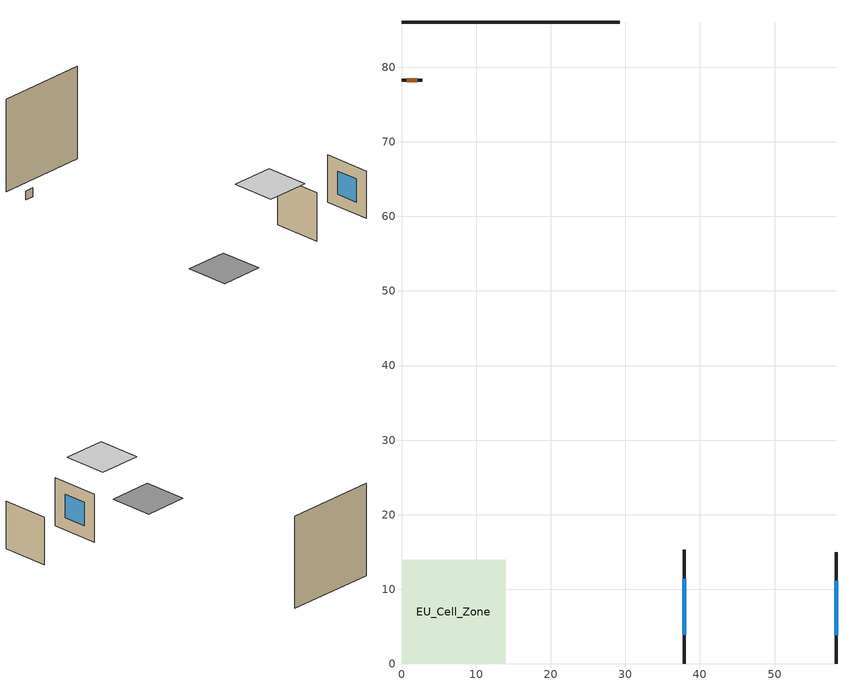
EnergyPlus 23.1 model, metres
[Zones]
EU_Cell_Zone
 floor othersidecoefficients (EU_GB.ENG.MFH.04.Gen.ReEx.001.001_floor_1_Construction): 0,0 13.96,0 13.96,13.96 0,13.96 z0
 wall outside (EU_GB.ENG.MFH.04.Gen.ReEx.001.001_wall_1_east_1_Construction): 37.93,0 37.93,15.31 z0:15.31
 wall outside (EU_GB.ENG.MFH.04.Gen.ReEx.001.001_wall_1_west_2_Construction): 58.24,15 58.24,0 z0:15
 wall outside (EU_GB.ENG.MFH.04.Gen.ReEx.001.001_wall_1_south_3_Construction): 2.81,78.24 0,78.24 z0:2.81
 wall othersidecoefficients (EU_GB.ENG.MFH.04.Gen.ReEx.001.001_thermal_bridge_Construction): 29.28,86.05 0,86.05 z0:29.28
 window (EU_GB.ENG.MFH.04.Gen.ReEx.001.001_window_east_1_Construction): 37.93,3.9 37.93,11.41 z3.9:11.41
 window (EU_GB.ENG.MFH.04.Gen.ReEx.001.001_window_west_2_Construction): 58.24,11.18 58.24,3.82 z3.82:11.18
 door (EU_GB.ENG.MFH.04.Gen.ReEx.001.001_door_south_3_Construction): 2.09,78.24 0.72,78.24 z0.72:2.09
 ceiling othersidecoefficients (EU_GB.ENG.MFH.04.Gen.ReEx.001.001_roof_1_Construction): 18.96,0 32.93,0 32.93,13.96 18.96,13.96 z20
[Building]
EU Step8 Campaign Cell: North Axis=0; Terrain=City; Solar Distribution=FullExterior
[Site:Location]
London: Latitude=51.5; Longitude=-0.5; Time Zone=0; Elevation=25
[SizingPeriod:WeatherFileDays]
AnnualSizingPeriod: Begin Month=1; Begin Day of Month=1; End Month=12; End Day of Month=31; Use Weather File Daylight Saving Period=No; Use Weather File Rain and Snow Indicators=No
[MATERIAL]
EU_InternalMass_Material: Roughness=MediumRough; Thickness=0.1; Conductivity=1; Density=1800; Specific Heat=900; Thermal Absorptance=0.9; Solar Absorptance=0.7; Visible Absorptance=0.7
[MATERIAL:NOMASS] Roughness=MediumRough; Thermal Absorptance=0.9; Solar Absorptance=0.7; Visible Absorptance=0.7
Name | Thermal Resistance
EU_GB.ENG.MFH.04.Gen.ReEx.001.001_floor_1_NoMass | 2.4644
EU_GB.ENG.MFH.04.Gen.ReEx.001.001_roof_1_NoMass | 0.739321
EU_GB.ENG.MFH.04.Gen.ReEx.001.001_wall_1_east_1_NoMass; EU_GB.ENG.MFH.04.Gen.ReEx.001.001_wall_1_west_2_NoMass; EU_GB.ENG.MFH.04.Gen.ReEx.001.001_wall_1_south_3_NoMass | 0.693113
EU_GB.ENG.MFH.04.Gen.ReEx.001.001_door_south_3_NoMass | 0.616101
EU_GB.ENG.MFH.04.Gen.ReEx.001.001_thermal_bridge_NoMass | 11.0898
[WINDOWMATERIAL:SIMPLEGLAZINGSYSTEM] UFactor=2.79536; Solar Heat Gain Coefficient=0.76; Visible Transmittance=0.76
EU_GB.ENG.MFH.04.Gen.ReEx.001.001_window_east_1_SimpleGlazing; EU_GB.ENG.MFH.04.Gen.ReEx.001.001_window_west_2_SimpleGlazing
[CONSTRUCTION]
EU_GB.ENG.MFH.04.Gen.ReEx.001.001_floor_1_Construction: EU_GB.ENG.MFH.04.Gen.ReEx.001.001_floor_1_NoMass
EU_GB.ENG.MFH.04.Gen.ReEx.001.001_roof_1_Construction: EU_GB.ENG.MFH.04.Gen.ReEx.001.001_roof_1_NoMass
EU_GB.ENG.MFH.04.Gen.ReEx.001.001_wall_1_east_1_Construction: EU_GB.ENG.MFH.04.Gen.ReEx.001.001_wall_1_east_1_NoMass
EU_GB.ENG.MFH.04.Gen.ReEx.001.001_window_east_1_Construction: EU_GB.ENG.MFH.04.Gen.ReEx.001.001_window_east_1_SimpleGlazing
EU_GB.ENG.MFH.04.Gen.ReEx.001.001_wall_1_west_2_Construction: EU_GB.ENG.MFH.04.Gen.ReEx.001.001_wall_1_west_2_NoMass
EU_GB.ENG.MFH.04.Gen.ReEx.001.001_window_west_2_Construction: EU_GB.ENG.MFH.04.Gen.ReEx.001.001_window_west_2_SimpleGlazing
EU_GB.ENG.MFH.04.Gen.ReEx.001.001_wall_1_south_3_Construction: EU_GB.ENG.MFH.04.Gen.ReEx.001.001_wall_1_south_3_NoMass
EU_GB.ENG.MFH.04.Gen.ReEx.001.001_door_south_3_Construction: EU_GB.ENG.MFH.04.Gen.ReEx.001.001_door_south_3_NoMass
EU_GB.ENG.MFH.04.Gen.ReEx.001.001_thermal_bridge_Construction: EU_GB.ENG.MFH.04.Gen.ReEx.001.001_thermal_bridge_NoMass
EU_InternalMass_Construction: EU_InternalMass_Material
[ZONE]
EU_Cell_Zone: Type=1; Multiplier=1; Ceiling Height=0.787536; Volume=1321.69; Floor Area=559.42; Part of Total Floor Area=Yes
[INTERNALMASS]
EU_Cell_Zone_EU_InternalMass: Construction=EU_InternalMass_Construction; Zone or ZoneList=EU_Cell_Zone; Surface Area=559.42
[SURFACEPROPERTY:OTHERSIDECOEFFICIENTS] Combined ConvectiveRadiative Film Coefficient=0; Constant Temperature=0; Constant Temperature Coefficient=0; Ground Temperature Coefficient=0; Wind Speed Coefficient=0; Sinusoidal Variation of Constant Temperature Coefficient=No; Period of Sinusoidal Variation=24; Previous Other Side Temperature Coefficient=0
Name | External DryBulb Temperature Coefficient | Zone Air Temperature Coefficient
EU_GB.ENG.MFH.04.Gen.ReEx.001.001_floor_1_b0.881057 | 0.881057 | 0.118943
EU_GB.ENG.MFH.04.Gen.ReEx.001.001_roof_1_b1; EU_GB.ENG.MFH.04.Gen.ReEx.001.001_wall_1_east_1_b1; EU_GB.ENG.MFH.04.Gen.ReEx.001.001_wall_1_west_2_b1; EU_GB.ENG.MFH.04.Gen.ReEx.001.001_wall_1_south_3_b1; EU_GB.ENG.MFH.04.Gen.ReEx.001.001_thermal_bridge_b1 | 1 | 0
[OTHEREQUIPMENT]
EU_Step8_InternalGain_uk__GB.ENG.MFH.04.Gen.ReEx.001.001__f030_f030: Fuel Type=Electricity; Zone or ZoneList or Space or SpaceList=EU_Cell_Zone; Schedule=EU_Step8_GainSchedule_uk__GB.ENG.MFH.04.Gen.ReEx.001.001__f030_f030; Design Level Calculation Method=Watts/Area; Power per Zone Floor Area=1; Fraction Latent=0; Fraction Radiant=0; Fraction Lost=0; Carbon Dioxide Generation Rate=0; EndUse Subcategory=EU_Step8_InternalGains
[ZONEVENTILATION:DESIGNFLOWRATE]
EU_ConstantAir_EU_Cell_Zone: Zone or ZoneList or Space or SpaceList=EU_Cell_Zone; Schedule=EU_AlwaysOn; Design Flow Rate Calculation Method=AirChanges/Hour; Air Changes per Hour=0.541037; Ventilation Type=Natural; Fan Pressure Rise=0; Fan Total Efficiency=1; Constant Term Coefficient=1; Temperature Term Coefficient=0; Velocity Term Coefficient=0; Velocity Squared Term Coefficient=0; Minimum Indoor Temperature=-100; Maximum Indoor Temperature=100; Delta Temperature=-100; Minimum Outdoor Temperature=-100; Maximum Outdoor Temperature=100; Maximum Wind Speed=40
[HVACTEMPLATE:THERMOSTAT]
EU_HeatOnly_EU_Cell_Zone: Constant Heating Setpoint=20; Constant Cooling Setpoint=50
[HVACTEMPLATE:ZONE:IDEALLOADSAIRSYSTEM]
EU_Cell_Zone: Template Thermostat=EU_HeatOnly_EU_Cell_Zone; System Availability Schedule=EU_AlwaysOn; Maximum Heating Supply Air Temperature=50; Minimum Cooling Supply Air Temperature=13; Maximum Heating Supply Air Humidity Ratio=0.0156; Minimum Cooling Supply Air Humidity Ratio=0.0077; Heating Limit=NoLimit; Cooling Limit=NoLimit; Heating Availability Schedule=EU_AlwaysOn; Cooling Availability Schedule=EU_CoolingOff; Dehumidification Control Type=ConstantSensibleHeatRatio; Cooling Sensible Heat Ratio=0.7; Dehumidification Setpoint=60; Humidification Control Type=None; Humidification Setpoint=30; Outdoor Air Method=None; Outdoor Air Flow Rate per Person=0.00944; Outdoor Air Flow Rate per Zone Floor Area=0; Outdoor Air Flow Rate per Zone=0; Demand Controlled Ventilation Type=None; Outdoor Air Economizer Type=NoEconomizer; Heat Recovery Type=None; Sensible Heat Recovery Effectiveness=0.7; Latent Heat Recovery Effectiveness=0.65
[SIZING:ZONE]
EU_Cell_Zone: Zone Cooling Design Supply Air Temperature Input Method=SupplyAirTemperature; Zone Cooling Design Supply Air Temperature=13; Zone Heating Design Supply Air Temperature Input Method=SupplyAirTemperature; Zone Heating Design Supply Air Temperature=50; Zone Cooling Design Supply Air Humidity Ratio=0.008; Zone Heating Design Supply Air Humidity Ratio=0.008; Cooling Design Air Flow Method=DesignDay; Cooling Design Air Flow Rate=0; Cooling Minimum Air Flow per Zone Floor Area=0.000762; Cooling Minimum Air Flow=0; Cooling Minimum Air Flow Fraction=0.2; Heating Design Air Flow Method=DesignDay; Heating Design Air Flow Rate=0; Heating Maximum Air Flow per Zone Floor Area=0.002032; Heating Maximum Air Flow=0.141576; Heating Maximum Air Flow Fraction=0.3; Account for Dedicated Outdoor Air System=No; Dedicated Outdoor Air System Control Strategy=NeutralSupplyAir; Dedicated Outdoor Air Low Setpoint Temperature for Design=autosize; Dedicated Outdoor Air High Setpoint Temperature for Design=autosize; Zone Load Sizing Method=Sensible Load Only No Latent Load; Zone Latent Cooling Design Supply Air Humidity Ratio Input Method=HumidityRatioDifference; Zone Cooling Design Supply Air Humidity Ratio Difference=0.005; Zone Latent Heating Design Supply Air Humidity Ratio Input Method=HumidityRatioDifference; Zone Humidification Design Supply Air Humidity Ratio Difference=0.005
[SCHEDULE:CONSTANT]
Name | Hourly Value
EU_AlwaysOn | 1
EU_CoolingOff | 0
[SCHEDULE:FILE]
EU_Step8_GainSchedule_uk__GB.ENG.MFH.04.Gen.ReEx.001.001__f030_f030: File=C:\Users\o_iseri\Desktop\OpenUBEM\openubem\outputs\eu_certified_rerun_2026-08-28\rep1\schedules\uk__GB.ENG.MFH.04.Gen.ReEx.001.001__f030.csv; Column Number=1; Rows to Skip at Top=0; Number of Hours of Data=8760; Column Separator=Comma; Interpolate to Timestep=No; Minutes per Item=60; Adjust Schedule for Daylight Savings=Yes
